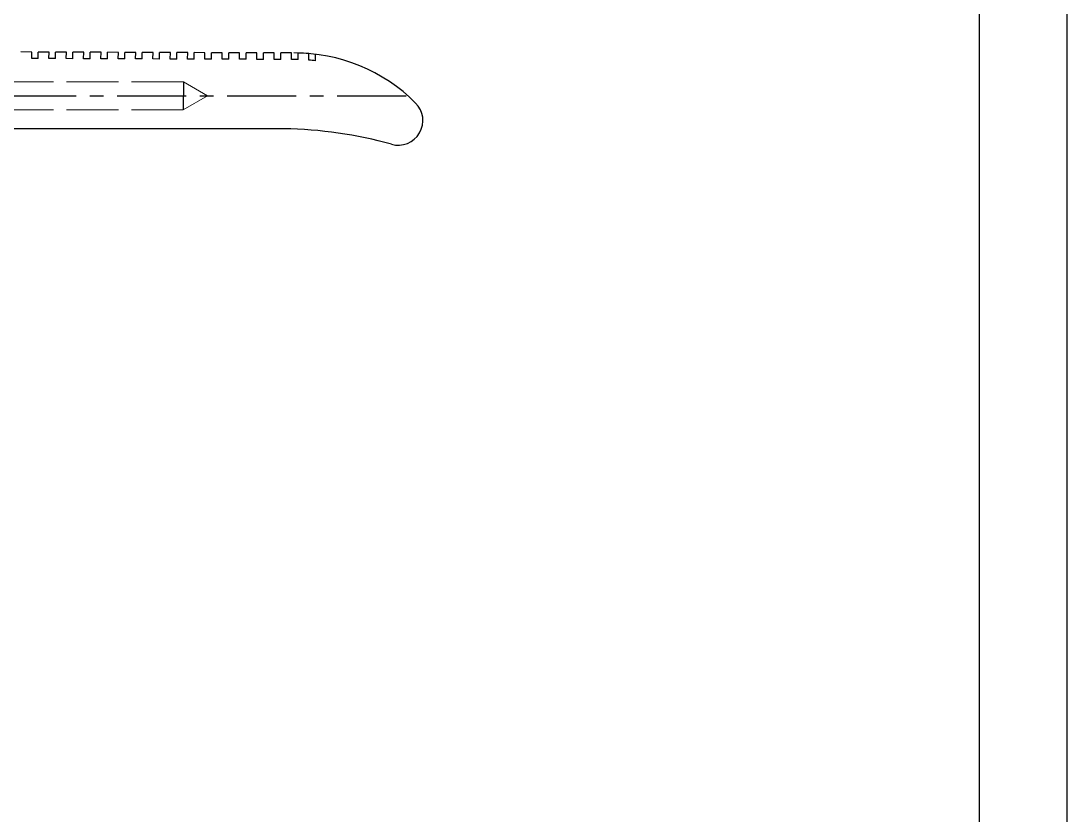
# Model space of a CAD drawing. Header units: millimetres. Extents: x 1399 to 2555, y 1196 to 1555.
# Drawn here: x 2506.49 to 2554.8, y 1294.22 to 1330.89 of the extents above; entities that cross this region are included whole.
import ezdxf

# ---------------------------------------------------------------- set-up
doc = ezdxf.new("R2010")
doc.units = ezdxf.units.MM
for name, pattern in [('ACAD_ISO02W100', [15, 12, -3]), ('CENTER', [50.8, 31.75, -6.35, 6.35, -6.35]), ('CENTER2', [28.575, 19.05, -3.175, 3.175, -3.175])]:
    doc.linetypes.add(name, pattern=pattern)
doc.layers.add('Center Line', color=2, linetype='CENTER2')

msp = doc.modelspace()

# ---------------------------------------------------------------- linework, layer by layer
msp.add_line((2550.76199, 1261.81215), (2550.76199, 1548.5531))
at = {"color": 7}
for p, q in [((2506.99014, 1329.45502), (2506.49012, 1329.45686)), ((2506.98631, 1329.15503), (2506.99014, 1329.45502)), ((2507.28632, 1329.15392), (2506.98631, 1329.15503)), ((2507.28632, 1329.15392), (2507.29015, 1329.45391)), ((2507.79017, 1329.45207), (2507.29015, 1329.45391)), ((2507.78634, 1329.15208), (2507.79017, 1329.45207)), ((2508.08635, 1329.15097), (2507.78634, 1329.15208)), ((2508.08635, 1329.15097), (2508.09018, 1329.45096)), ((2508.59019, 1329.44911), (2508.09018, 1329.45096)), ((2508.58637, 1329.14913), (2508.59019, 1329.44911)), ((2508.88638, 1329.14802), (2508.58637, 1329.14913)), ((2508.88638, 1329.14802), (2508.8902, 1329.44801)), ((2509.39022, 1329.44616), (2508.8902, 1329.44801)), ((2509.38639, 1329.14617), (2509.39022, 1329.44616)), ((2509.6864, 1329.14507), (2509.38639, 1329.14617)), ((2509.6864, 1329.14507), (2509.69023, 1329.44506)), ((2510.19025, 1329.44321), (2509.69023, 1329.44506)), ((2510.18642, 1329.14322), (2510.19025, 1329.44321)), ((2510.48643, 1329.14212), (2510.18642, 1329.14322)), ((2510.48643, 1329.14212), (2510.49026, 1329.4421)), ((2510.99028, 1329.44026), (2510.49026, 1329.4421)), ((2510.98645, 1329.14027), (2510.99028, 1329.44026)), ((2511.28646, 1329.13916), (2510.98645, 1329.14027)), ((2511.28646, 1329.13916), (2511.29029, 1329.43915)), ((2511.7903, 1329.43731), (2511.29029, 1329.43915)), ((2511.78648, 1329.13732), (2511.7903, 1329.43731)), ((2512.08649, 1329.13621), (2511.78648, 1329.13732)), ((2512.08649, 1329.13621), (2512.09031, 1329.4362)), ((2512.59033, 1329.43436), (2512.09031, 1329.4362)), ((2512.5865, 1329.13437), (2512.59033, 1329.43436)), ((2512.88651, 1329.13326), (2512.5865, 1329.13437)), ((2512.88651, 1329.13326), (2512.89034, 1329.43325)), ((2513.39036, 1329.4314), (2512.89034, 1329.43325)), ((2513.38653, 1329.13142), (2513.39036, 1329.4314)), ((2513.68654, 1329.13031), (2513.38653, 1329.13142)), ((2513.68654, 1329.13031), (2513.69037, 1329.4303)), ((2514.19039, 1329.42845), (2513.69037, 1329.4303)), ((2514.18656, 1329.12847), (2514.19039, 1329.42845)), ((2514.48657, 1329.12736), (2514.18656, 1329.12847)), ((2514.48657, 1329.12736), (2514.4904, 1329.42735)), ((2514.99041, 1329.4255), (2514.4904, 1329.42735)), ((2514.98659, 1329.12551), (2514.99041, 1329.4255)), ((2515.2866, 1329.12441), (2514.98659, 1329.12551)), ((2515.2866, 1329.12441), (2515.29042, 1329.42439)), ((2515.79044, 1329.42255), (2515.29042, 1329.42439)), ((2515.78661, 1329.12256), (2515.79044, 1329.42255)), ((2516.08662, 1329.12146), (2515.78661, 1329.12256)), ((2516.08662, 1329.12146), (2516.09045, 1329.42144)), ((2516.59047, 1329.4196), (2516.09045, 1329.42144)), ((2516.58664, 1329.11961), (2516.59047, 1329.4196)), ((2516.88665, 1329.1185), (2516.58664, 1329.11961)), ((2516.88665, 1329.1185), (2516.89048, 1329.41849)), ((2517.3905, 1329.41665), (2516.89048, 1329.41849)), ((2517.38667, 1329.11666), (2517.3905, 1329.41665)), ((2517.68668, 1329.11555), (2517.38667, 1329.11666)), ((2517.68668, 1329.11555), (2517.69051, 1329.41554)), ((2518.19052, 1329.4137), (2517.69051, 1329.41554)), ((2518.1867, 1329.11371), (2518.19052, 1329.4137)), ((2518.48671, 1329.1126), (2518.1867, 1329.11371)), ((2518.48671, 1329.1126), (2518.49053, 1329.41259)), ((2518.99055, 1329.41074), (2518.49053, 1329.41259)), ((2518.98672, 1329.11076), (2518.99055, 1329.41074)), ((2519.08876, 1329.11038), (2518.98672, 1329.11076)), ((2519.28673, 1329.10943), (2519.29056, 1329.40964)), ((2519.78645, 1329.08398), (2519.79028, 1329.38469)), ((2520.08607, 1329.05275), (2520.08995, 1329.35629)), ((2518.63682, 1325.91037), (2490.93711, 1325.89462))]:
    msp.add_line(p, q, dxfattribs=at)
at = {"color": 1, "linetype": 'ACAD_ISO02W100', "lineweight": 13, "ltscale": 0.2}
for p, q in [((2514.00008, 1328.07993), (2456.55975, 1328.07993)), ((2514.00008, 1328.07993), (2515.10913, 1327.43299)), ((2515.10913, 1327.43299), (2513.98961, 1326.77993)), ((2513.98961, 1326.77993), (2456.55975, 1326.77993))]:
    msp.add_line(p, q, dxfattribs=at)
at = {"color": 1, "ltscale": 1000}
msp.add_line((2514.00008, 1328.07993), (2513.98961, 1326.77993), dxfattribs=at)
msp.add_lwpolyline([(2554.80003, 1257.5531), (2554.80003, 1554.5531), (2134.80004, 1554.5531), (2134.80004, 1257.5531)], close=True)
at = {"color": 7}
for centre, radius, start, end in [((2519.15163, 1321.53958), 7.57106, 88.977575, 90.475796), ((2519.14667, 1321.54195), 7.87106, 44.937639, 90.394358), ((2519.15163, 1321.53958), 7.87106, 85.345964, 88.988673), ((2519.15163, 1321.53958), 7.57106, 82.910347, 85.190267), ((2523.91021, 1326.29513), 1.14172, 254.415862, 44.937639), ((2518.36474, 1306.41227), 19.5, 74.415862, 89.200541)]:
    msp.add_arc(centre, radius, start, end, dxfattribs=at)
at = {"color": 7, "lineweight": 13}
msp.add_arc((2514.40693, 1327.43337), 0.652, 358.534873, 1.417263, dxfattribs=at)
at = {"layer": 'Center Line', "linetype": 'CENTER', "ltscale": 0.1}
msp.add_line((2455.05975, 1327.43079), (2524.36923, 1327.43079), dxfattribs=at)

doc.saveas('drawing.dxf')
